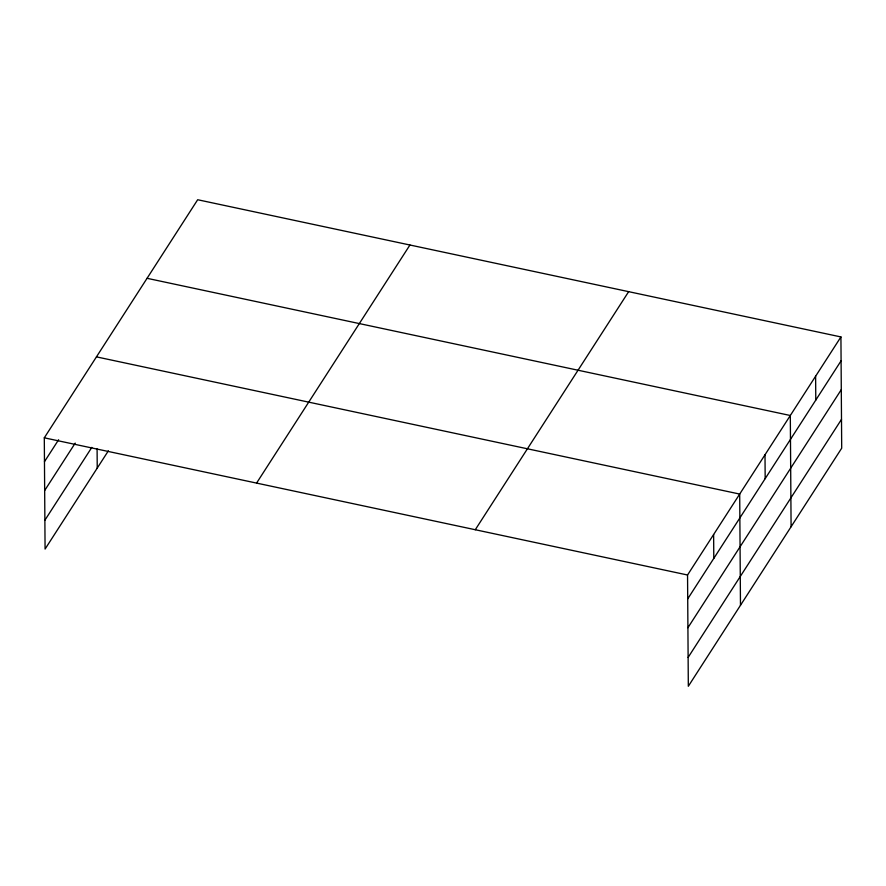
<?xml version="1.0" encoding="UTF-8"?>
<svg xmlns="http://www.w3.org/2000/svg" width="886" height="886" viewBox="0 0 886 886"><rect width="100%" height="100%" fill="white"/><g stroke="black" fill="none" stroke-linecap="round" stroke-linejoin="round"><path stroke-width="1.33" d="M108.391 450.786L45.075 549.065L44.3 437.817L197.678 199.738L840.925 336.935L841.7 448.183L688.322 686.262L687.547 575.003L840.925 336.935M44.466 461.695L58.62 439.722M44.665 490.523L75.21 443.111M44.876 520.237L91.812 447.386M256.575 483.091L409.941 245.012M475.273 529.739L628.65 291.66M687.713 598.881L841.091 360.812M687.924 627.72L841.29 389.641M688.123 657.423L841.501 419.355M147.065 278.304L790.312 415.501L791.087 526.749M96.452 356.87L739.699 494.067L740.474 605.315M44.3 437.817L687.547 575.003M815.618 376.218L815.784 400.095M765.006 454.784L765.172 478.661M713.629 534.535L713.795 558.413M97.095 448.903L97.227 468.118"/></g></svg>
